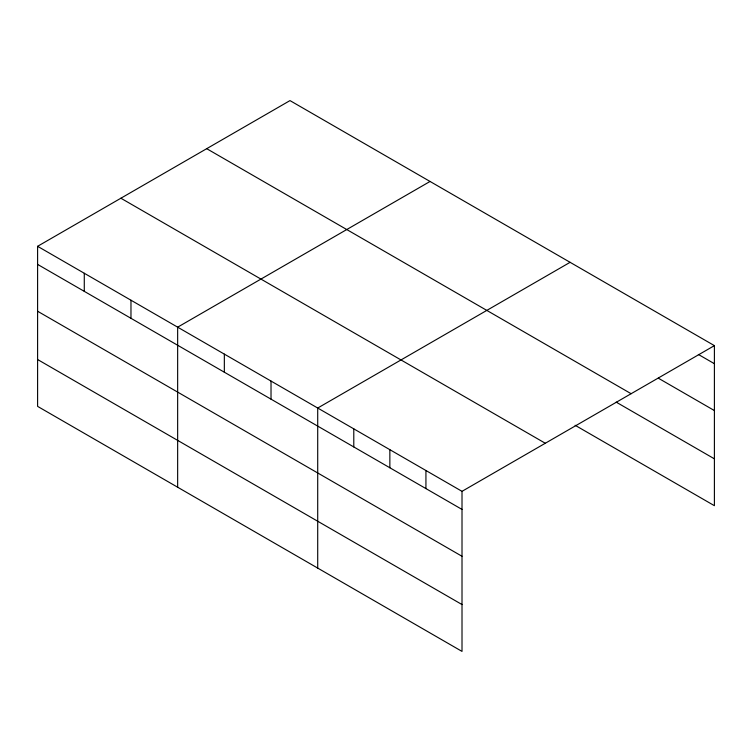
<?xml version="1.0" encoding="UTF-8"?>
<svg xmlns="http://www.w3.org/2000/svg" width="752" height="752" viewBox="0 0 752 752"><rect width="100%" height="100%" fill="white"/><g stroke="black" fill="none" stroke-linecap="round" stroke-linejoin="round"><path stroke-width="1.13" d="M37.6 246.308L462.01 491.338L462.01 651.401L37.6 406.371L37.6 246.308L289.99 100.599L714.4 345.629L714.4 505.692L575.111 425.275M430.05 181.458L177.651 327.176L177.651 487.23M570.101 262.316L317.711 408.035L317.711 568.098M462.01 491.338L714.4 345.629M698.364 354.446L714.4 363.705M658.282 378.162L714.4 410.564M206.706 148.68L631.107 393.71M616.198 402.132L714.4 458.833M120.893 198.227L545.294 443.257M37.6 264.394L462.01 509.424M37.6 311.243L462.01 556.273M37.6 359.522L462.01 604.552M425.933 470.517L425.933 488.593M389.856 449.687L389.856 467.772M353.788 428.856L353.788 446.942M271.021 381.076L271.021 399.162M224.34 354.126L224.34 372.202M130.97 300.217L130.97 318.303M84.28 273.267L84.28 291.344"/></g></svg>
